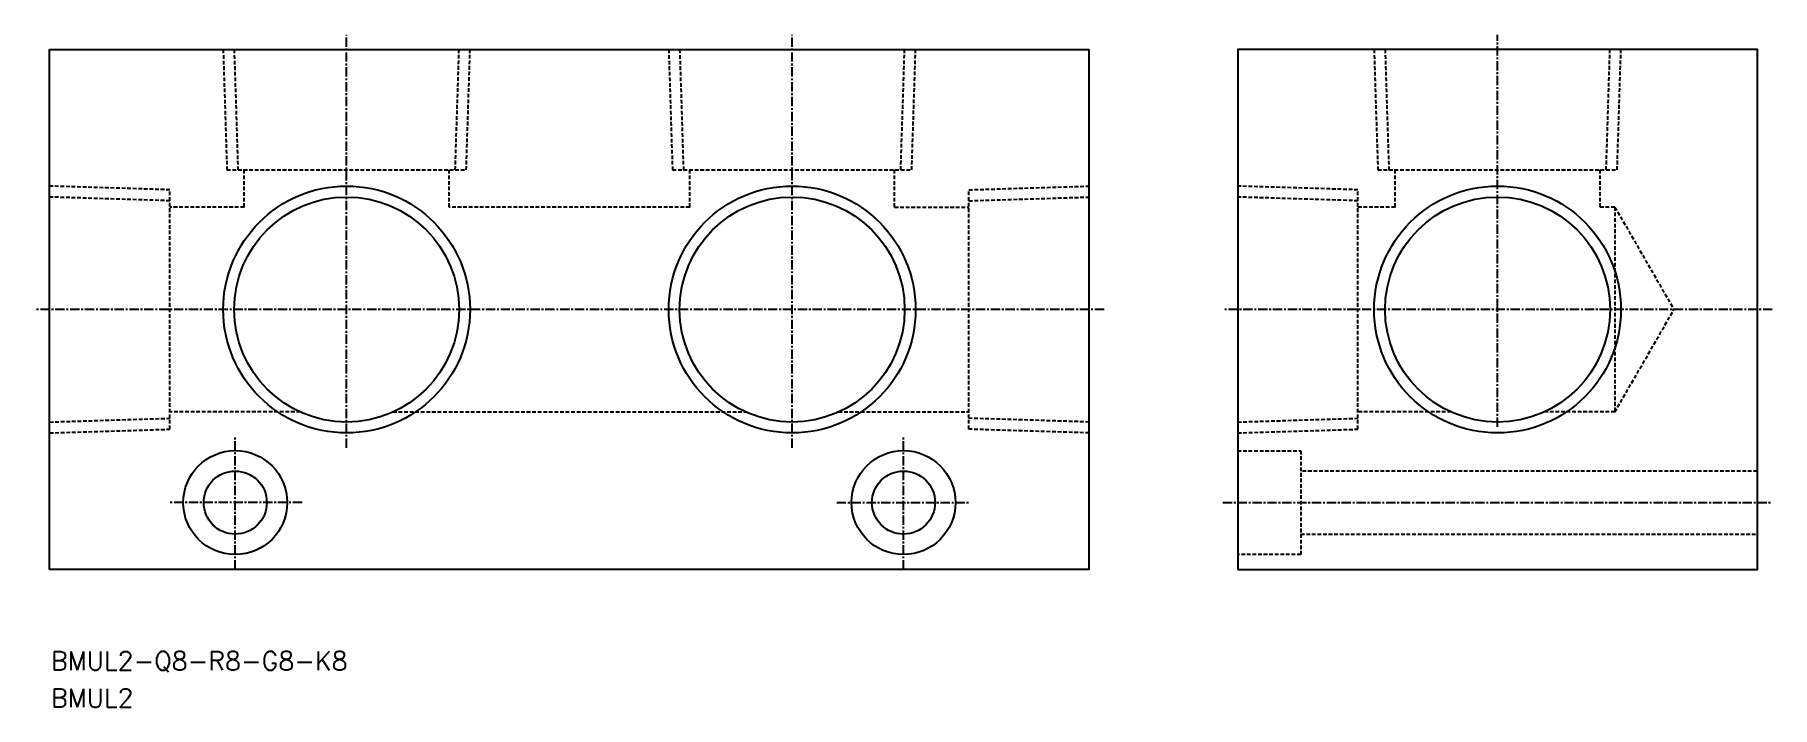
# Model space of a CAD drawing. Extents: x 36 to 270, y 51 to 142.
import ezdxf
from ezdxf.enums import TextEntityAlignment as Align

# ---------------------------------------------------------------- set-up
doc = ezdxf.new("R2010")
doc.units = 0
doc.linetypes.add('CENTER', pattern=[2, 1.25, -0.25, 0.25, -0.25])
doc.linetypes.add('DASHED', pattern=[0.75, 0.5, -0.25])
doc.layers.get('0').update_dxf_attribs({"linetype": 'CONTINUOUS'})
doc.layers.add('CENTER', color=1, linetype='CENTER')
doc.styles.get("Standard").update_dxf_attribs({"font": 'txt.shx', "bigfont": 'extfont.shx'})

msp = doc.modelspace()

# ---------------------------------------------------------------- linework, layer by layer
at = {"color": 7, "linetype": 'CONTINUOUS'}
for p, q in [((38.14, 70), (38.14, 140)), ((38.14, 140), (178.14, 140)), ((178.14, 70), (178.14, 140)), ((178.14, 70), (38.14, 70))]:
    msp.add_line(p, q, dxfattribs=at)
at = {"color": 3, "linetype": 'DASHED'}
for p, q in [((61.51, 140), (62.02, 123.8)), ((62.99, 140), (63.5, 123.8)), ((92.77, 123.8), (93.28, 140)), ((94.25, 123.8), (94.76, 140)), ((121.51, 140), (122.02, 123.8)), ((122.99, 140), (123.5, 123.8)), ((152.77, 123.8), (153.28, 140)), ((154.25, 123.8), (154.76, 140)), ((216.51, 140), (217.02, 123.8)), ((217.99, 140), (218.5, 123.8)), ((247.77, 123.8), (248.28, 140)), ((249.25, 123.8), (249.76, 140)), ((62.02, 123.8), (94.25, 123.8)), ((64.34, 118.8), (64.34, 123.8)), ((91.94, 118.8), (91.94, 123.8)), ((122.02, 123.8), (154.25, 123.8)), ((124.34, 118.8), (124.34, 123.8)), ((151.94, 118.8), (151.94, 123.8)), ((217.02, 123.8), (249.25, 123.8)), ((219.34, 118.8), (219.34, 123.8)), ((246.94, 118.8), (246.94, 123.8)), ((54.34, 121.12), (38.14, 121.62)), ((54.34, 119.64), (38.14, 120.15)), ((54.34, 88.88), (54.34, 121.12)), ((161.94, 121.12), (178.14, 121.62)), ((161.94, 88.88), (161.94, 121.12)), ((161.94, 119.64), (178.14, 120.15)), ((214.34, 121.12), (198.14, 121.62)), ((214.34, 119.64), (198.14, 120.15)), ((214.34, 88.88), (214.34, 121.12)), ((64.34, 118.8), (54.34, 118.8)), ((124.34, 118.8), (91.94, 118.8)), ((151.94, 118.8), (161.94, 118.8)), ((219.34, 118.8), (214.34, 118.8)), ((248.94, 118.8), (246.94, 118.8)), ((248.94, 118.8), (256.9, 105)), ((248.94, 118.8), (248.94, 91.2)), ((248.94, 91.2), (256.9, 105)), ((38.14, 89.85), (54.34, 90.36)), ((71.89, 91.2), (54.34, 91.2)), ((84.38, 91.2), (131.89, 91.2)), ((144.38, 91.2), (161.94, 91.2)), ((178.14, 89.85), (161.94, 90.36)), ((198.14, 89.85), (214.34, 90.36)), ((226.89, 91.2), (214.34, 91.2)), ((248.94, 91.2), (239.38, 91.2)), ((38.14, 88.38), (54.34, 88.88)), ((178.14, 88.38), (161.94, 88.88)), ((198.14, 88.38), (214.34, 88.88)), ((198.11, 85.99), (206.64, 85.99)), ((206.64, 85.99), (206.64, 72)), ((268.11, 83.25), (206.64, 83.25)), ((206.64, 74.75), (268.11, 74.75)), ((206.64, 72), (198.11, 72))]:
    msp.add_line(p, q, dxfattribs=at)
at = {"color": 7, "linetype": 'CONTINUOUS'}
msp.add_lwpolyline([(198.14, 70), (268.14, 70), (268.14, 140), (198.14, 140)], close=True, dxfattribs=at)
at = {"color": 3, "linetype": 'CONTINUOUS'}
for centre in [(78.14, 105), (138.14, 105), (233.14, 105)]:
    msp.add_circle(centre, 16.62, dxfattribs=at)
at = {"color": 7, "linetype": 'CONTINUOUS'}
for centre, radius in [((78.14, 105), 15.15), ((138.14, 105), 15.15), ((233.14, 105), 15.15), ((63.14, 79), 7), ((153.14, 79), 7), ((63.14, 79), 4.25), ((153.14, 79), 4.25)]:
    msp.add_circle(centre, radius, dxfattribs=at)
at = {"layer": 'CENTER', "color": 1, "linetype": 'CENTER'}
for p, q in [((78.14, 86.38), (78.14, 142)), ((138.14, 86.38), (138.14, 142)), ((233.14, 89.2), (233.14, 142)), ((180.14, 105), (36.14, 105)), ((270.14, 105), (196.14, 105)), ((63.14, 70), (63.14, 88)), ((153.14, 70), (153.14, 88)), ((72.14, 79), (54.14, 79)), ((144.14, 79), (162.14, 79)), ((196.14, 79), (270.14, 79))]:
    msp.add_line(p, q, dxfattribs=at)

# ---------------------------------------------------------------- texts
at = {"color": 7, "linetype": 'CONTINUOUS'}
for s, p in [('BMUL2-Q8-R8-G8-K8', (38.3, 57.69)), ('BMUL2', (38.3, 52.69))]:
    msp.add_text(s, height=2.5, dxfattribs=at).set_placement(p, align=Align.MIDDLE_LEFT)

doc.saveas('drawing.dxf')
